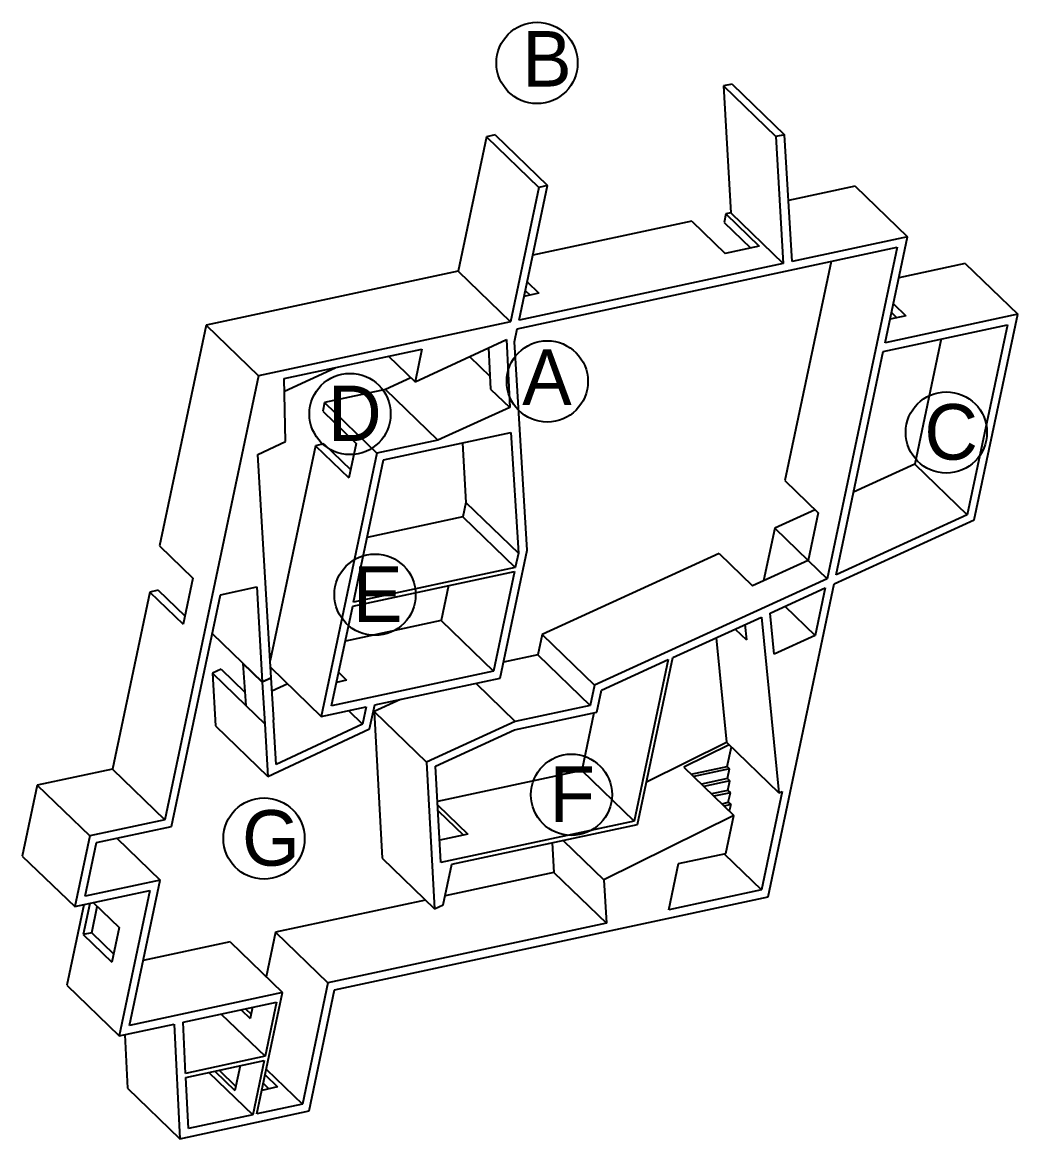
# Model space of a CAD drawing. Header units: inches. Extents: x -21847 to -712, y -8920 to 1030.
# Drawn here: x -3032 to -2172, y -8920 to -7955 of the extents above; entities that cross this region are included whole.
import ezdxf

# ---------------------------------------------------------------- set-up
doc = ezdxf.new("R2010")
doc.units = ezdxf.units.IN
doc.header["$LTSCALE"] = 0.005
doc.header["$MEASUREMENT"] = 0
doc.layers.add('PV-F08F', color=7, linetype='Continuous')
doc.layers.add('TEXT-1', color=3, linetype='Continuous')
doc.styles.add('COMIC SANS MS', font='comic.ttf', dxfattribs={"height": 5})

# ---------------------------------------------------------------- blocks, each defined once
blk = doc.blocks.new('*U12')
at = {"layer": 'PV-F08F'}
for p, q in [((-2418.42, -993.14, -772.21), (-2426.05, -994.78, -775.41)), ((-2418.42, -993.14, -772.21), (-2373.1, -1036.92, -725.85)), ((-2426.05, -994.78, -775.41), (-2380.73, -1038.55, -729.05)), ((-2426.05, -994.78, -775.41), (-2419.65, -1104.46, -715.96)), ((-2630.99, -1038.73, -861.4), (-2655.55, -1154.98, -814.98)), ((-2623.62, -1037.15, -858.31), (-2630.99, -1038.73, -861.4)), ((-2630.99, -1038.73, -861.4), (-2585.66, -1082.5, -815.04)), ((-2623.62, -1037.15, -858.31), (-2578.3, -1080.92, -811.95)), ((-2373.1, -1036.92, -725.85), (-2380.73, -1038.55, -729.05)), ((-2380.73, -1038.55, -729.05), (-2374.33, -1148.23, -669.61)), ((-2366.7, -1146.6, -666.4), (-2373.1, -1036.92, -725.85)), ((-2585.66, -1082.5, -815.04), (-2610.23, -1198.75, -768.62)), ((-2602.86, -1197.17, -765.53), (-2578.3, -1080.92, -811.95)), ((-2578.3, -1080.92, -811.95), (-2585.66, -1082.5, -815.04)), ((-2312.19, -1081.45, -670.86), (-2369.78, -1093.78, -695.03)), ((-2312.19, -1081.45, -670.86), (-2266.86, -1125.22, -624.5)), ((-2423.91, -1105.37, -717.75), (-2425.49, -1112.85, -714.77)), ((-2419.65, -1104.46, -715.96), (-2423.91, -1105.37, -717.75)), ((-2423.91, -1105.37, -717.75), (-2395.07, -1133.23, -688.25)), ((-2419.65, -1104.46, -715.96), (-2374.33, -1148.23, -669.61)), ((-2453.37, -1111.68, -730.12), (-2591.03, -1141.16, -787.9)), ((-2453.37, -1111.68, -730.12), (-2424.53, -1139.54, -700.62)), ((-2425.49, -1112.85, -714.77), (-2402.7, -1134.86, -691.45)), ((-2266.86, -1125.22, -624.5), (-2366.7, -1146.6, -666.4)), ((-2286.21, -1216.76, -587.95), (-2266.86, -1125.22, -624.5)), ((-2604.44, -1204.65, -762.55), (-2275.81, -1134.27, -624.6)), ((-2395.07, -1133.23, -688.25), (-2424.53, -1139.54, -700.62)), ((-2275.81, -1134.27, -624.6), (-2336.38, -1420.94, -510.14)), ((-2374.33, -1148.23, -669.61), (-2602.86, -1197.17, -765.53)), ((-2332.97, -1146.51, -648.6), (-2372.99, -1335.93, -572.96)), ((-2655.55, -1154.98, -814.98), (-2873.5, -1201.65, -906.47)), ((-2655.55, -1154.98, -814.98), (-2610.23, -1198.75, -768.62)), ((-2216.88, -1148.4, -586.2), (-2274.37, -1160.73, -610.32)), ((-2216.88, -1148.4, -586.2), (-2171.56, -1192.17, -539.84)), ((-2595.88, -1164.13, -778.73), (-2585.63, -1174.03, -768.24)), ((-2585.63, -1174.03, -768.24), (-2598.56, -1176.8, -773.67)), ((-2597.46, -1171.61, -775.74), (-2593.26, -1175.67, -771.44)), ((-2279.09, -1183.07, -601.4), (-2268.32, -1193.47, -590.38)), ((-2171.56, -1192.17, -539.84), (-2286.21, -1216.76, -587.95)), ((-2268.32, -1193.47, -590.38), (-2281.9, -1196.38, -596.08)), ((-2280.67, -1190.54, -598.41), (-2275.94, -1195.11, -593.58)), ((-2209.08, -1369.74, -468.94), (-2171.56, -1192.17, -539.84)), ((-2873.5, -1201.65, -906.47), (-2913.82, -1392.46, -830.28)), ((-2873.5, -1201.65, -906.47), (-2828.18, -1245.42, -860.11)), ((-2610.23, -1198.75, -768.62), (-2828.18, -1245.42, -860.11)), ((-2606.87, -1216.13, -757.96), (-2604.44, -1204.65, -762.55)), ((-2287.79, -1224.23, -584.96), (-2180.5, -1201.23, -539.95)), ((-2180.5, -1201.23, -539.95), (-2215.23, -1365.56, -474.33)), ((-2692.78, -1250.55, -785.83), (-2613.79, -1214.08, -762.67)), ((-2613.79, -1214.08, -762.67), (-2610.94, -1272.7, -731.21)), ((-2237.66, -1213.49, -563.93), (-2260.55, -1321.79, -520.69)), ((-2805.91, -1247.79, -847.11), (-2686.8, -1222.28, -797.12)), ((-2686.8, -1222.28, -797.12), (-2692.78, -1250.55, -785.83)), ((-2629.15, -1221.17, -767.18), (-2627.42, -1256.78, -748.06)), ((-2595.83, -1396.01, -660.18), (-2606.87, -1216.13, -757.96)), ((-2328.6, -1417.38, -507.84), (-2287.79, -1224.23, -584.96)), ((-2715.65, -1228.46, -809.23), (-2692.78, -1250.55, -785.83)), ((-2645.62, -1228.78, -772.01), (-2627.95, -1245.85, -753.93)), ((-2805.67, -1258.57, -841.48), (-2761.94, -1238.37, -828.66)), ((-2828.18, -1245.42, -860.11), (-2909.25, -1629.07, -706.92)), ((-2804.71, -1302.24, -818.65), (-2805.91, -1247.79, -847.11)), ((-2696.34, -1247.12, -789.47), (-2718.48, -1257.17, -796.05)), ((-2718.48, -1257.17, -796.05), (-2771.1, -1268.45, -818.13)), ((-2673.16, -1300.94, -749.7), (-2718.48, -1257.17, -796.05)), ((-2627.42, -1256.78, -748.06), (-2610.94, -1272.7, -731.21)), ((-2771.1, -1268.45, -818.13), (-2772.68, -1275.93, -815.14)), ((-2771.1, -1268.45, -818.13), (-2725.77, -1312.22, -771.77)), ((-2610.94, -1272.7, -731.21), (-2673.16, -1300.94, -749.7)), ((-2772.68, -1275.93, -815.14), (-2743.83, -1303.78, -785.64)), ((-2828.71, -1313.32, -825.69), (-2804.71, -1302.24, -818.65)), ((-2673.16, -1300.94, -749.7), (-2725.77, -1312.22, -771.77)), ((-2719.99, -1318.12, -765.7), (-2609.8, -1294.49, -719.46)), ((-2609.8, -1294.49, -719.46), (-2603.4, -1398.59, -662.87)), ((-2778.99, -1305.82, -803.21), (-2818.24, -1491.54, -729.05)), ((-2771.63, -1304.24, -800.12), (-2778.99, -1305.82, -803.21)), ((-2778.99, -1305.82, -803.21), (-2750.15, -1333.68, -773.71)), ((-2725.77, -1312.22, -771.77), (-2773.86, -1539.78, -680.91)), ((-2771.63, -1304.24, -800.12), (-2748.63, -1326.46, -776.59)), ((-2743.83, -1303.78, -785.64), (-2750.15, -1333.68, -773.71)), ((-2651.88, -1303.51, -737.12), (-2648.73, -1354.82, -709.23)), ((-2817.36, -1506.49, -720.94), (-2828.71, -1313.32, -825.69)), ((-2745.99, -1441.17, -716.56), (-2719.99, -1318.12, -765.7)), ((-2260.55, -1321.79, -520.69), (-2313.52, -1346, -536.34)), ((-2260.55, -1321.79, -520.69), (-2215.23, -1365.56, -474.33)), ((-2372.99, -1335.93, -572.96), (-2344.15, -1363.79, -543.46)), ((-2648.73, -1354.82, -709.23), (-2651.38, -1367.39, -704.21)), ((-2648.73, -1354.82, -709.23), (-2603.4, -1398.59, -662.87)), ((-2651.38, -1367.39, -704.21), (-2734.15, -1385.14, -738.94)), ((-2651.38, -1367.39, -704.21), (-2606.06, -1411.16, -657.85)), ((-2346.81, -1361.22, -546.18), (-2381.7, -1377.17, -556.5)), ((-2344.15, -1363.79, -543.46), (-2352.86, -1405.02, -527)), ((-2330.23, -1425.11, -504.75), (-2209.08, -1369.74, -468.94)), ((-2215.23, -1365.56, -474.33), (-2328.6, -1417.38, -507.84)), ((-2381.7, -1377.17, -556.5), (-2391.3, -1422.59, -538.36)), ((-2381.7, -1377.17, -556.5), (-2352.86, -1405.02, -527)), ((-2913.82, -1392.46, -830.28), (-2884.98, -1420.32, -800.77)), ((-2619.2, -1506.61, -616.02), (-2595.83, -1396.01, -660.18)), ((-2603.4, -1398.59, -662.87), (-2606.06, -1411.16, -657.85)), ((-2429.72, -1399.11, -570.69), (-2582.88, -1469.11, -615.96)), ((-2429.72, -1399.11, -570.69), (-2400.88, -1426.97, -541.19)), ((-2352.86, -1405.02, -527), (-2400.88, -1426.97, -541.19)), ((-2352.86, -1405.02, -527), (-2336.38, -1420.94, -510.14)), ((-2746.69, -1444.49, -715.24), (-2606.76, -1414.48, -656.52)), ((-2606.06, -1411.16, -657.85), (-2745.99, -1441.17, -716.56)), ((-2606.76, -1414.48, -656.52), (-2624.99, -1500.72, -622.09)), ((-2884.98, -1420.32, -800.77), (-2893.41, -1460.18, -784.86)), ((-2861.14, -1434.66, -780.83), (-2829.7, -1427.92, -767.64)), ((-2829.7, -1427.92, -767.64), (-2824.88, -1510, -723.13)), ((-2663.92, -1426.74, -680.51), (-2670.31, -1456.94, -668.45)), ((-2336.38, -1420.94, -510.14), (-2537.56, -1512.89, -569.6)), ((-2387.4, -1695.63, -396.74), (-2330.23, -1425.11, -504.75)), ((-2922.25, -1432.33, -814.36), (-2954.57, -1585.3, -753.28)), ((-2914.88, -1430.75, -811.27), (-2922.25, -1432.33, -814.36)), ((-2922.25, -1432.33, -814.36), (-2893.41, -1460.18, -784.86)), ((-2914.88, -1430.75, -811.27), (-2891.88, -1452.96, -787.74)), ((-2903.46, -1634.96, -700.84), (-2861.14, -1434.66, -780.83)), ((-2385.7, -1450.46, -521.15), (-2338.02, -1428.67, -507.05)), ((-2338.02, -1428.67, -507.05), (-2346.73, -1469.91, -490.59)), ((-2764.91, -1530.73, -680.8), (-2746.69, -1444.49, -715.24)), ((-2372.91, -1444.62, -517.37), (-2346.73, -1469.91, -490.59)), ((-2670.31, -1456.94, -668.45), (-2753.07, -1474.69, -703.18)), ((-2670.31, -1456.94, -668.45), (-2624.99, -1500.72, -622.09)), ((-2469.94, -1488.97, -546.05), (-2393.23, -1453.9, -523.37)), ((-2393.23, -1453.9, -523.37), (-2378.01, -1605.97, -437.59)), ((-2382.13, -1486.09, -501.05), (-2385.7, -1450.46, -521.15)), ((-2415.84, -1464.24, -530.06), (-2406.14, -1473.61, -520.13)), ((-2407.46, -1460.41, -527.58), (-2406.14, -1473.61, -520.13)), ((-2868.21, -1468.15, -767.45), (-2824.88, -1510, -723.13)), ((-2582.88, -1469.11, -615.96), (-2586.56, -1486.52, -609.01)), ((-2582.88, -1469.11, -615.96), (-2537.56, -1512.89, -569.6)), ((-2432.38, -1471.8, -534.94), (-2423.33, -1562.2, -483.95)), ((-2346.73, -1469.91, -490.59), (-2382.13, -1486.09, -501.05)), ((-2841.36, -1494.09, -739.99), (-2841.61, -1494.2, -740.06)), ((-2841.61, -1494.2, -740.06), (-2839.28, -1530.39, -720.33)), ((-2841.61, -1494.2, -740.06), (-2825.13, -1510.12, -723.2)), ((-2586.56, -1486.52, -609.01), (-2616.3, -1492.9, -621.49)), ((-2586.56, -1486.52, -609.01), (-2541.24, -1530.29, -562.65)), ((-2531.41, -1517.06, -564.22), (-2473.83, -1490.74, -547.2)), ((-2473.83, -1490.74, -547.2), (-2503.31, -1630.28, -491.48)), ((-2500.42, -1633.23, -488.44), (-2469.94, -1488.97, -546.05)), ((-2860.55, -1499, -747.63), (-2868.07, -1502.51, -749.82)), ((-2868.07, -1502.51, -749.82), (-2839.28, -1530.31, -720.37)), ((-2868.07, -1502.51, -749.82), (-2865.4, -1547.86, -725.23)), ((-2860.55, -1499, -747.63), (-2840.02, -1518.82, -726.64)), ((-2817.9, -1497.24, -725.96), (-2773.86, -1539.78, -680.91)), ((-2624.99, -1500.72, -622.09), (-2764.91, -1530.73, -680.8)), ((-2758.81, -1501.85, -692.33), (-2751.94, -1508.49, -685.3)), ((-2817.36, -1506.49, -720.94), (-2825.13, -1510.12, -723.2)), ((-2825.13, -1510.12, -723.2), (-2822.8, -1546.31, -703.47)), ((-2824.88, -1510, -723.13), (-2817.36, -1506.49, -720.94)), ((-2817.36, -1506.49, -720.94), (-2817.36, -1506.49, -720.94)), ((-2815.02, -1542.67, -701.21), (-2817.36, -1506.49, -720.94)), ((-2802.94, -1511.69, -710.65), (-2816.61, -1518.08, -714.63)), ((-2751.94, -1508.49, -685.3), (-2760.61, -1510.35, -688.94)), ((-2760.39, -1509.32, -689.35), (-2759.56, -1510.13, -688.5)), ((-2727.68, -1529.88, -661.53), (-2619.2, -1506.61, -616.02)), ((-2640.29, -1511.13, -624.87), (-2606.06, -1544.19, -589.85)), ((-2537.56, -1512.89, -569.6), (-2541.24, -1530.29, -562.65)), ((-2535.45, -1536.19, -556.58), (-2531.41, -1517.06, -564.22)), ((-2839.28, -1530.39, -720.33), (-2822.8, -1546.31, -703.47)), ((-2773.86, -1539.78, -680.91), (-2735.04, -1531.45, -664.62)), ((-2735.04, -1531.45, -664.62), (-2738.2, -1546.4, -658.66)), ((-2732.04, -1550.51, -653.29), (-2727.68, -1529.88, -661.53)), ((-2705.34, -1525.09, -652.16), (-2728.25, -1535.55, -658.93)), ((-2541.24, -1530.29, -562.65), (-2606.06, -1544.19, -589.85)), ((-2815.23, -1542.77, -701.27), (-2815.02, -1542.67, -701.21)), ((-2812.96, -1581.31, -680.37), (-2815.23, -1542.77, -701.27)), ((-2750.29, -1534.72, -671.02), (-2738.2, -1546.4, -658.66)), ((-2728.25, -1535.55, -658.93), (-2721.21, -1662.41, -590.37)), ((-2728.25, -1535.55, -658.93), (-2682.92, -1579.33, -612.57)), ((-2606.68, -1551.46, -586.47), (-2535.45, -1536.19, -556.58)), ((-2538.12, -1536.76, -557.7), (-2548.64, -1586.51, -537.84)), ((-2865.4, -1547.86, -725.23), (-2820.08, -1591.63, -678.87)), ((-2822.8, -1546.31, -703.47), (-2822.75, -1546.28, -703.46)), ((-2822.75, -1546.28, -703.46), (-2820.08, -1591.63, -678.87)), ((-2820.08, -1591.63, -678.87), (-2732.04, -1550.51, -653.29)), ((-2738.2, -1546.4, -658.66), (-2812.96, -1581.31, -680.37)), ((-2606.06, -1544.19, -589.85), (-2682.92, -1579.33, -612.57)), ((-2675.02, -1582.7, -606.67), (-2606.68, -1551.46, -586.47)), ((-2423.27, -1562.26, -483.89), (-2492.67, -1596.53, -503.1)), ((-2423.33, -1562.2, -483.95), (-2378.01, -1605.97, -437.59)), ((-2421.21, -1564.25, -481.78), (-2460.34, -1583.57, -492.61)), ((-2422.75, -1583.17, -472.93), (-2419.17, -1566.22, -479.7)), ((-2682.92, -1579.33, -612.57), (-2675.89, -1706.18, -544.01)), ((-2954.57, -1585.3, -753.28), (-3019.52, -1599.23, -780.53)), ((-2954.57, -1585.3, -753.28), (-2909.25, -1629.07, -706.92)), ((-2670.4, -1666.11, -561.59), (-2675.02, -1582.7, -606.67)), ((-2548.64, -1586.51, -537.84), (-2673.33, -1613.25, -590.16)), ((-2503.31, -1630.28, -491.48), (-2548.64, -1586.51, -537.84)), ((-2460.34, -1583.57, -492.61), (-2417.08, -1625.36, -448.36)), ((-2453.85, -1589.84, -485.97), (-2422.75, -1583.17, -472.93)), ((-2420.69, -1585.16, -470.82), (-2451.79, -1591.83, -483.87)), ((-2422.75, -1583.17, -472.93), (-2420.69, -1585.16, -470.82)), ((-2422.45, -1593.47, -467.5), (-2420.69, -1585.16, -470.82)), ((-3019.52, -1599.23, -780.53), (-3032.47, -1660.48, -756.07)), ((-3019.52, -1599.23, -780.53), (-2974.2, -1643, -734.17)), ((-2422.45, -1593.47, -467.5), (-2445.07, -1598.32, -476.99)), ((-2420.39, -1595.46, -465.4), (-2443.01, -1600.31, -474.89)), ((-2422.45, -1593.47, -467.5), (-2420.39, -1595.46, -465.4)), ((-2422.14, -1603.76, -462.08), (-2420.39, -1595.46, -465.4)), ((-2422.14, -1603.76, -462.08), (-2436.29, -1606.8, -468.02)), ((-2420.08, -1605.75, -459.97), (-2434.23, -1608.79, -465.91)), ((-2422.14, -1603.76, -462.08), (-2420.08, -1605.75, -459.97)), ((-2421.84, -1614.06, -456.66), (-2420.08, -1605.75, -459.97)), ((-2375.21, -1604.68, -436.77), (-2393.18, -1689.74, -402.81)), ((-2378.01, -1605.97, -437.59), (-2375.21, -1604.68, -436.77)), ((-2673.14, -1616.62, -588.34), (-2647.19, -1641.68, -561.79)), ((-2427.52, -1615.27, -459.04), (-2421.84, -1614.06, -456.66)), ((-2419.78, -1616.05, -454.55), (-2425.46, -1617.26, -456.93)), ((-2421.84, -1614.06, -456.66), (-2419.78, -1616.05, -454.55)), ((-2419.78, -1616.05, -454.55), (-2420.96, -1621.61, -452.33)), ((-2909.25, -1629.07, -706.92), (-2974.2, -1643, -734.17)), ((-2672.88, -1621.37, -585.77), (-2651, -1642.5, -563.39)), ((-2503.31, -1630.28, -491.48), (-2670.4, -1666.11, -561.59)), ((-2417.08, -1625.36, -448.36), (-2529.63, -1680.94, -479.51)), ((-2424.04, -1658.3, -435.21), (-2417.08, -1625.36, -448.36)), ((-2968.42, -1648.89, -728.1), (-2903.46, -1634.96, -700.84)), ((-2660.96, -1667.66, -555.8), (-2500.42, -1633.23, -488.44)), ((-2974.2, -1643, -734.17), (-2987.15, -1704.25, -709.71)), ((-2978.2, -1695.2, -709.61), (-2968.42, -1648.89, -728.1)), ((-2950.7, -1645.1, -720.67), (-2913.25, -1681.27, -682.36)), ((-2647.19, -1641.68, -561.79), (-2671.46, -1646.89, -571.98)), ((-2574.21, -1649.05, -519.4), (-2572.61, -1674.72, -505.44)), ((-2564.74, -1647.02, -515.43), (-2529.63, -1680.94, -479.51)), ((-2464.95, -1667.07, -452.38), (-2424.04, -1658.3, -435.21)), ((-2425.43, -1658.59, -435.79), (-2393.18, -1689.74, -402.81)), ((-3032.47, -1660.48, -756.07), (-2987.15, -1704.25, -709.71)), ((-2721.21, -1662.41, -590.37), (-2675.89, -1706.18, -544.01)), ((-2668.36, -1702.71, -541.81), (-2660.96, -1667.66, -555.8)), ((-2473.38, -1706.93, -436.46), (-2464.95, -1667.07, -452.38)), ((-2572.61, -1674.72, -505.44), (-2666.72, -1694.9, -544.92)), ((-2572.61, -1674.72, -505.44), (-2527.29, -1718.5, -459.08)), ((-2913.25, -1681.27, -682.36), (-2978.2, -1695.2, -709.61)), ((-2939.81, -1806.96, -632.17), (-2913.25, -1681.27, -682.36)), ((-2529.63, -1680.94, -479.51), (-2527.29, -1718.5, -459.08)), ((-2987.15, -1704.25, -709.71), (-2922.19, -1690.32, -682.46)), ((-2922.19, -1690.32, -682.46), (-2948.75, -1816.02, -632.27)), ((-2762.31, -1776.03, -554.04), (-2387.4, -1695.63, -396.74)), ((-2393.18, -1689.74, -402.81), (-2473.38, -1706.93, -436.46)), ((-2979.35, -1702.58, -706.45), (-2994.07, -1772.24, -678.63)), ((-2974.16, -1701.47, -704.27), (-2979.83, -1728.33, -693.54)), ((-2972.47, -1726.75, -690.45), (-2967.68, -1704.07, -699.51)), ((-2971.06, -1700.8, -702.96), (-2948.79, -1722.3, -680.19)), ((-2683.77, -1698.56, -552.08), (-2813.41, -1726.37, -606.47)), ((-2675.89, -1706.18, -544.01), (-2668.36, -1702.71, -541.81)), ((-2972.47, -1726.75, -690.45), (-2979.83, -1728.33, -693.54)), ((-2972.47, -1726.75, -690.45), (-2953.59, -1744.98, -671.14)), ((-2948.79, -1722.3, -680.19), (-2955.11, -1752.2, -668.25)), ((-2813.41, -1726.37, -606.47), (-2821.55, -1764.87, -591.1)), ((-2813.41, -1726.37, -606.47), (-2768.09, -1770.14, -560.12)), ((-2527.29, -1718.5, -459.08), (-2768.09, -1770.14, -560.12)), ((-2979.83, -1728.33, -693.54), (-2955.11, -1752.2, -668.25)), ((-2852.69, -1734.79, -622.95), (-2927.97, -1750.93, -654.54)), ((-2852.69, -1734.79, -622.95), (-2807.37, -1778.56, -576.6)), ((-2994.07, -1772.24, -678.63), (-2948.75, -1816.02, -632.27)), ((-2768.09, -1770.14, -560.12), (-2790.25, -1875, -518.25)), ((-2807.37, -1778.56, -576.6), (-2939.81, -1806.96, -632.17)), ((-2829.53, -1883.42, -534.73), (-2807.37, -1778.56, -576.6)), ((-2784.46, -1880.89, -512.17), (-2762.31, -1776.03, -554.04)), ((-2893.46, -1804.16, -609.07), (-2812.63, -1786.83, -575.16)), ((-2843.13, -1793.37, -587.96), (-2835.43, -1800.81, -580.08)), ((-2839.45, -1792.58, -586.41), (-2834.67, -1797.2, -581.52)), ((-2833.42, -1791.28, -583.88), (-2835.43, -1800.81, -580.08)), ((-2812.63, -1786.83, -575.16), (-2822.53, -1833.65, -556.46)), ((-2891.23, -1848.38, -585.29), (-2893.46, -1804.16, -609.07)), ((-2860.4, -1797.07, -595.2), (-2822.53, -1833.65, -556.46)), ((-2948.75, -1816.02, -632.27), (-2901.08, -1805.79, -612.27)), ((-2901.08, -1805.79, -612.27), (-2896.09, -1904.83, -559.01)), ((-2943.73, -1814.94, -630.16), (-2941.41, -1861.06, -605.36)), ((-2822.53, -1833.65, -556.46), (-2891.23, -1848.38, -585.29)), ((-2891.05, -1851.91, -583.39), (-2823.32, -1837.39, -554.97)), ((-2844.1, -1841.85, -563.69), (-2848.64, -1863.31, -555.12)), ((-2823.32, -1837.39, -554.97), (-2833.21, -1884.21, -536.27)), ((-2888.83, -1896.14, -559.61), (-2891.05, -1851.91, -583.39)), ((-2871.08, -1847.63, -575.01), (-2833.21, -1884.21, -536.27)), ((-2866, -1846.54, -572.88), (-2848.64, -1863.31, -555.12)), ((-2862.32, -1845.75, -571.33), (-2847.88, -1859.7, -556.56)), ((-2822.41, -1849.73, -548.18), (-2811.64, -1860.13, -537.16)), ((-2821.39, -1844.92, -550.1), (-2790.25, -1875, -518.25)), ((-2941.41, -1861.06, -605.36), (-2896.09, -1904.83, -559.01)), ((-2811.64, -1860.13, -537.16), (-2825.22, -1863.05, -542.86)), ((-2823.99, -1857.21, -545.19), (-2819.27, -1861.77, -540.36)), ((-2896.09, -1904.83, -559.01), (-2784.46, -1880.89, -512.17)), ((-2790.25, -1875, -518.25), (-2829.53, -1883.42, -534.73)), ((-2833.21, -1884.21, -536.27), (-2888.83, -1896.14, -559.61))]:
    blk.add_line(p, q, dxfattribs=at)

msp = doc.modelspace()

# ---------------------------------------------------------------- linework, layer by layer
for centre in [(-2587.2852, -7990.4211, -5406.4901), (-2578.3933, -8265.7035, -5406.4901), (-2749.0116, -8293.8573, -5406.4901), (-2233.2546, -8309.8546, -5406.4901), (-2727.421, -8450.0934, -5406.4901), (-2557.4843, -8623.0148, -5406.4901), (-2823.414, -8660.8603, -5406.4901)]:
    msp.add_circle(centre, 35.1161)

# ---------------------------------------------------------------- block references
at = {"layer": 'PV-F08F'}
msp.add_blockref('*U12', (0, -7015.513, -4801.1263), dxfattribs=at)

# ---------------------------------------------------------------- texts
at = {"layer": 'TEXT-1', "char_height": 48, "attachment_point": 1, "style": 'COMIC SANS MS'}
for s, insert in [('B', (-2600.1086, -7962.8242, -5406.4901)), ('A', (-2600.1086, -8238.1066, -5406.4901)), ('D', (-2768.0267, -8269.3517, -5406.4901)), ('C', (-2252.2697, -8285.349, -5406.4901)), ('E', (-2746.4362, -8425.5878, -5406.4901)), ('F', (-2576.4994, -8598.5092, -5406.4901)), ('G', (-2842.4291, -8636.3547, -5406.4901))]:
    msp.add_mtext_dynamic_manual_height_columns(s, width=1495.37256, gutter_width=240, heights=[0], dxfattribs=dict(at, insert=insert))

doc.saveas('drawing.dxf')
